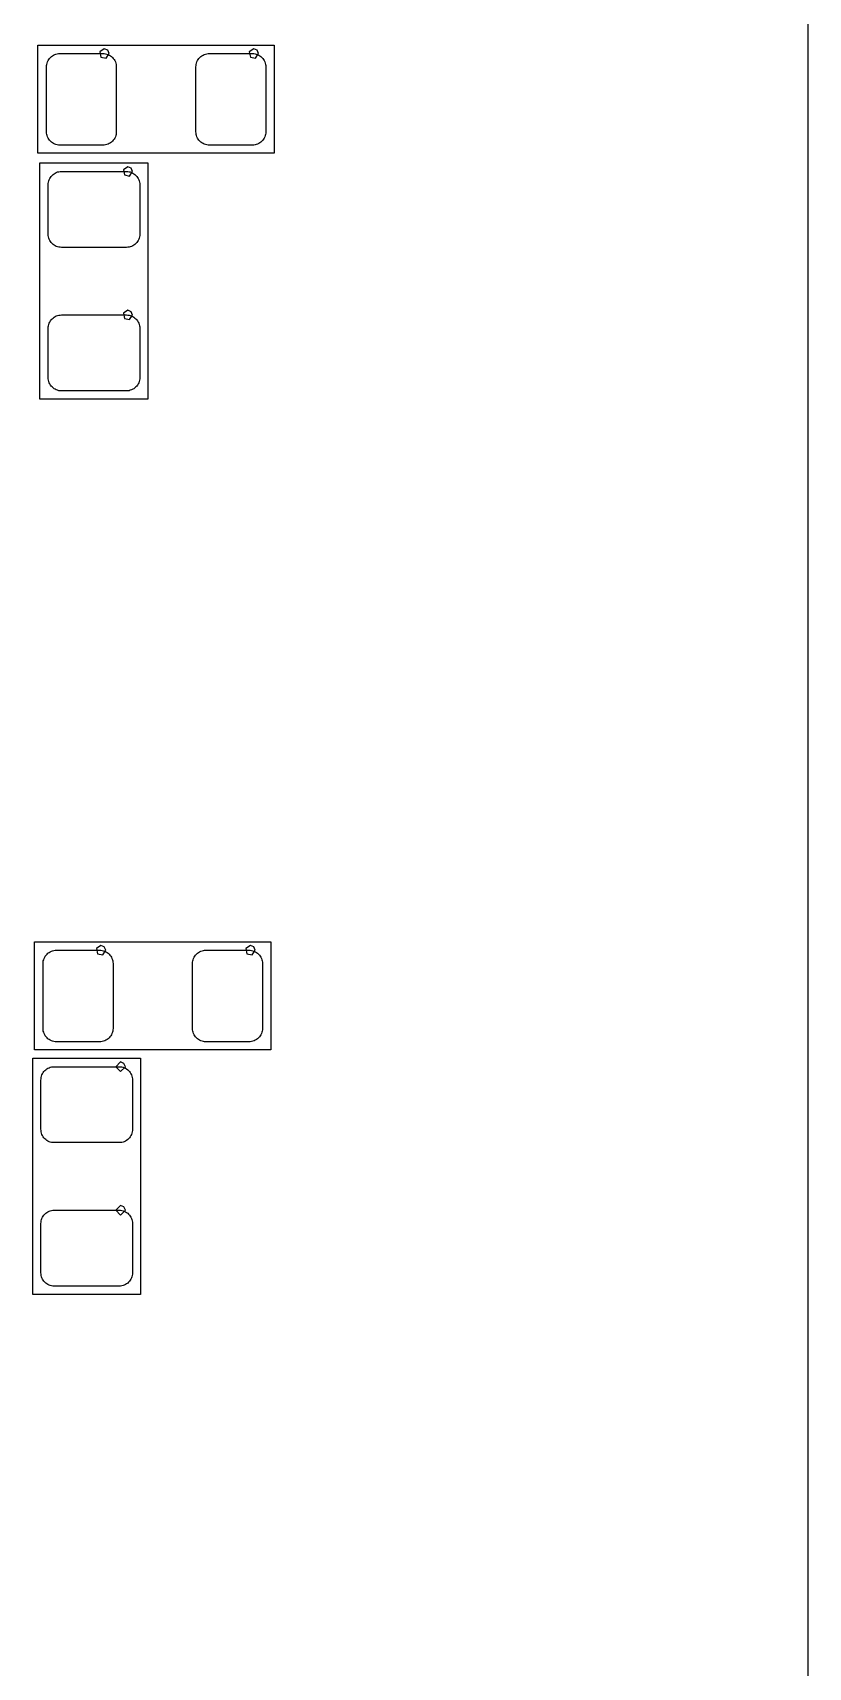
# Model space of a CAD drawing. Extents: x 114 to 258, y 8 to 198.
# Drawn here: x 240.46 to 256.55, y 101.99 to 135.88 of the extents above; entities that cross this region are included whole.
import ezdxf

# ---------------------------------------------------------------- set-up
doc = ezdxf.new("R2010")
doc.units = 0

msp = doc.modelspace()

# ---------------------------------------------------------------- linework, layer by layer
at = {"layer": 'Layer 1', "color": 7}
for points in [[(256.54762, 99.8091), (256.54762, 187.80994)], [(240.56848, 133.38028), (240.56848, 135.62056)], [(240.56848, 135.62056), (245.46814, 135.62056)], [(245.46814, 135.62056), (245.46814, 133.38028)], [(240.74628, 135.19638), (240.75136, 135.22178)], [(240.75136, 135.22178), (240.75644, 135.24972)], [(240.75644, 135.24972), (240.7666, 135.27512)], [(240.7666, 135.27512), (240.7793, 135.30052)], [(240.7793, 135.30052), (240.792, 135.32338)], [(240.792, 135.32338), (240.80724, 135.34624)], [(240.80724, 135.34624), (240.82756, 135.36656)], [(240.82756, 135.36656), (240.84788, 135.38434)], [(240.84788, 135.38434), (240.8682, 135.39958)], [(240.8682, 135.39958), (240.8936, 135.41482)], [(240.8936, 135.41482), (240.91646, 135.42498)], [(240.91646, 135.42498), (240.94186, 135.43514)], [(240.94186, 135.43514), (240.9698, 135.44276)], [(240.9698, 135.44276), (240.99774, 135.4453)], [(240.99774, 135.4453), (241.02314, 135.44784)], [(241.02314, 135.44784), (241.91722, 135.44784)], [(241.944652, 135.544792), (241.852264, 135.48306), (241.873941, 135.374081), (241.98292, 135.352404), (242.044652, 135.444792), (242.015363, 135.515503), (241.944652, 135.544792), (241.944652, 135.544792)], [(241.91722, 135.44784), (241.94262, 135.4453)], [(241.94262, 135.4453), (241.97056, 135.44276)], [(241.97056, 135.44276), (241.9985, 135.43514)], [(241.9985, 135.43514), (242.0239, 135.42498)], [(242.0239, 135.42498), (242.04676, 135.41482)], [(242.04676, 135.41482), (242.07216, 135.39958)], [(242.07216, 135.39958), (242.09248, 135.38434)], [(242.09248, 135.38434), (242.1128, 135.36656)], [(242.1128, 135.36656), (242.13058, 135.34624)], [(242.13058, 135.34624), (242.14836, 135.32338)], [(242.14836, 135.32338), (242.16106, 135.30052)], [(242.16106, 135.30052), (242.17376, 135.27512)], [(242.17376, 135.27512), (242.18392, 135.24972)], [(242.18392, 135.24972), (242.189, 135.22178)], [(242.189, 135.22178), (242.19408, 135.19638)], [(243.84762, 135.19638), (243.85016, 135.22178)], [(243.85016, 135.22178), (243.85778, 135.24972)], [(243.85778, 135.24972), (243.8654, 135.27512)], [(243.8654, 135.27512), (243.8781, 135.30052)], [(243.8781, 135.30052), (243.89334, 135.32338)], [(243.89334, 135.32338), (243.90858, 135.34624)], [(243.90858, 135.34624), (243.92636, 135.36656)], [(243.92636, 135.36656), (243.94668, 135.38434)], [(243.94668, 135.38434), (243.96954, 135.39958)], [(243.96954, 135.39958), (243.9924, 135.41482)], [(243.9924, 135.41482), (244.0178, 135.42498)], [(244.0178, 135.42498), (244.0432, 135.43514)], [(244.0432, 135.43514), (244.0686, 135.44276)], [(244.0686, 135.44276), (244.09654, 135.4453)], [(244.09654, 135.4453), (244.12448, 135.44784)], [(244.12448, 135.44784), (245.01602, 135.44784)], [(245.044722, 135.544792), (244.952334, 135.48306), (244.974011, 135.374081), (245.08299, 135.352404), (245.144722, 135.444792), (245.115433, 135.515503), (245.044722, 135.544792), (245.044722, 135.544792)], [(245.01602, 135.44784), (245.04396, 135.4453)], [(245.04396, 135.4453), (245.0719, 135.44276)], [(245.0719, 135.44276), (245.0973, 135.43514)], [(245.0973, 135.43514), (245.1227, 135.42498)], [(245.1227, 135.42498), (245.1481, 135.41482)], [(245.1481, 135.41482), (245.17096, 135.39958)], [(245.17096, 135.39958), (245.19382, 135.38434)], [(245.19382, 135.38434), (245.21414, 135.36656)], [(245.21414, 135.36656), (245.23192, 135.34624)], [(245.23192, 135.34624), (245.24716, 135.32338)], [(245.24716, 135.32338), (245.2624, 135.30052)], [(245.2624, 135.30052), (245.2751, 135.27512)], [(245.2751, 135.27512), (245.28272, 135.24972)], [(245.28272, 135.24972), (245.29034, 135.22178)], [(245.29034, 135.22178), (245.29288, 135.19638)], [(240.74628, 135.16844), (240.74628, 135.19638)], [(240.74628, 133.82732), (240.74628, 135.16844)], [(242.19408, 135.19638), (242.19408, 135.16844)], [(242.19408, 135.16844), (242.19408, 133.82732)], [(243.84508, 135.16844), (243.84762, 135.19638)], [(243.84508, 133.82732), (243.84508, 135.16844)], [(245.29288, 135.19638), (245.29542, 135.16844)], [(245.29542, 135.16844), (245.29542, 133.82732)], [(240.74628, 133.79938), (240.74628, 133.82732)], [(240.75136, 133.77144), (240.74628, 133.79938)], [(240.75644, 133.74604), (240.75136, 133.77144)], [(240.7666, 133.72064), (240.75644, 133.74604)], [(240.7793, 133.69524), (240.7666, 133.72064)], [(240.792, 133.67238), (240.7793, 133.69524)], [(240.80724, 133.64952), (240.792, 133.67238)], [(240.82756, 133.6292), (240.80724, 133.64952)], [(240.84788, 133.61142), (240.82756, 133.6292)], [(240.8682, 133.59364), (240.84788, 133.61142)], [(240.8936, 133.58094), (240.8682, 133.59364)], [(240.91646, 133.56824), (240.8936, 133.58094)], [(240.94186, 133.56062), (240.91646, 133.56824)], [(240.9698, 133.553), (240.94186, 133.56062)], [(240.99774, 133.54792), (240.9698, 133.553)], [(241.02314, 133.54792), (240.99774, 133.54792)], [(241.91722, 133.54792), (241.02314, 133.54792)], [(241.94262, 133.54792), (241.91722, 133.54792)], [(241.97056, 133.553), (241.94262, 133.54792)], [(241.9985, 133.56062), (241.97056, 133.553)], [(242.0239, 133.56824), (241.9985, 133.56062)], [(242.04676, 133.58094), (242.0239, 133.56824)], [(242.07216, 133.59364), (242.04676, 133.58094)], [(242.09248, 133.61142), (242.07216, 133.59364)], [(242.1128, 133.6292), (242.09248, 133.61142)], [(242.13058, 133.64952), (242.1128, 133.6292)], [(242.14836, 133.67238), (242.13058, 133.64952)], [(242.16106, 133.69524), (242.14836, 133.67238)], [(242.17376, 133.72064), (242.16106, 133.69524)], [(242.18392, 133.74604), (242.17376, 133.72064)], [(242.189, 133.77144), (242.18392, 133.74604)], [(242.19408, 133.79938), (242.189, 133.77144)], [(242.19408, 133.82732), (242.19408, 133.79938)], [(243.84762, 133.79938), (243.84508, 133.82732)], [(243.85016, 133.77144), (243.84762, 133.79938)], [(243.85778, 133.74604), (243.85016, 133.77144)], [(243.8654, 133.72064), (243.85778, 133.74604)], [(243.8781, 133.69524), (243.8654, 133.72064)], [(243.89334, 133.67238), (243.8781, 133.69524)], [(243.90858, 133.64952), (243.89334, 133.67238)], [(243.92636, 133.6292), (243.90858, 133.64952)], [(243.94668, 133.61142), (243.92636, 133.6292)], [(243.96954, 133.59364), (243.94668, 133.61142)], [(243.9924, 133.58094), (243.96954, 133.59364)], [(244.0178, 133.56824), (243.9924, 133.58094)], [(244.0432, 133.56062), (244.0178, 133.56824)], [(244.0686, 133.553), (244.0432, 133.56062)], [(244.09654, 133.54792), (244.0686, 133.553)], [(244.12448, 133.54792), (244.09654, 133.54792)], [(245.01602, 133.54792), (244.12448, 133.54792)], [(245.04396, 133.54792), (245.01602, 133.54792)], [(245.0719, 133.553), (245.04396, 133.54792)], [(245.0973, 133.56062), (245.0719, 133.553)], [(245.1227, 133.56824), (245.0973, 133.56062)], [(245.1481, 133.58094), (245.1227, 133.56824)], [(245.17096, 133.59364), (245.1481, 133.58094)], [(245.19382, 133.61142), (245.17096, 133.59364)], [(245.21414, 133.6292), (245.19382, 133.61142)], [(245.23192, 133.64952), (245.21414, 133.6292)], [(245.24716, 133.67238), (245.23192, 133.64952)], [(245.2624, 133.69524), (245.24716, 133.67238)], [(245.2751, 133.72064), (245.2624, 133.69524)], [(245.28272, 133.74604), (245.2751, 133.72064)], [(245.29034, 133.77144), (245.28272, 133.74604)], [(245.29288, 133.79938), (245.29034, 133.77144)], [(245.29542, 133.82732), (245.29288, 133.79938)], [(245.46814, 133.38028), (240.56848, 133.38028)], [(240.60912, 133.17962), (242.8494, 133.17962)], [(240.60912, 128.27996), (240.60912, 133.17962)], [(240.80216, 132.83164), (240.81232, 132.85704)], [(240.81232, 132.85704), (240.82756, 132.8799)], [(240.82756, 132.8799), (240.8428, 132.90022)], [(240.8428, 132.90022), (240.86058, 132.92054)], [(240.86058, 132.92054), (240.8809, 132.94086)], [(240.8809, 132.94086), (240.90376, 132.9561)], [(240.90376, 132.9561), (240.92662, 132.9688)], [(240.92662, 132.9688), (240.94948, 132.9815)], [(240.94948, 132.9815), (240.97742, 132.99166)], [(240.97742, 132.99166), (241.00282, 132.99674)], [(241.00282, 132.99674), (241.02822, 133.00182)], [(241.02822, 133.00182), (241.05616, 133.00182)], [(241.05616, 133.00182), (242.4049, 133.00182)], [(242.432078, 133.100042), (242.33969, 133.03831), (242.361367, 132.929331), (242.470346, 132.907654), (242.532078, 133.000042), (242.502789, 133.070753), (242.432078, 133.100042), (242.432078, 133.100042)], [(242.4049, 133.00182), (242.4303, 133.00182)], [(242.4303, 133.00182), (242.45824, 132.99674)], [(242.45824, 132.99674), (242.48364, 132.99166)], [(242.48364, 132.99166), (242.50904, 132.9815)], [(242.50904, 132.9815), (242.53444, 132.9688)], [(242.53444, 132.9688), (242.5573, 132.9561)], [(242.5573, 132.9561), (242.58016, 132.94086)], [(242.58016, 132.94086), (242.59794, 132.92054)], [(242.59794, 132.92054), (242.61826, 132.90022)], [(242.61826, 132.90022), (242.6335, 132.8799)], [(242.6335, 132.8799), (242.64874, 132.85704)], [(242.64874, 132.85704), (242.6589, 132.83164)], [(242.8494, 133.17962), (242.8494, 128.27996)], [(240.7793, 132.72496), (240.78184, 132.7529)], [(240.7793, 131.70388), (240.7793, 132.72496)], [(240.78184, 132.7529), (240.78438, 132.78084)], [(240.78438, 132.78084), (240.792, 132.80624)], [(240.792, 132.80624), (240.80216, 132.83164)], [(242.6589, 132.83164), (242.66906, 132.80624)], [(242.66906, 132.80624), (242.67414, 132.78084)], [(242.67414, 132.78084), (242.67922, 132.7529)], [(242.67922, 132.7529), (242.67922, 132.72496)], [(242.67922, 132.72496), (242.67922, 131.70388)], [(240.78184, 131.67594), (240.7793, 131.70388)], [(240.78438, 131.65054), (240.78184, 131.67594)], [(240.792, 131.6226), (240.78438, 131.65054)], [(240.80216, 131.5972), (240.792, 131.6226)], [(240.81232, 131.57434), (240.80216, 131.5972)], [(240.82756, 131.54894), (240.81232, 131.57434)], [(240.8428, 131.52862), (240.82756, 131.54894)], [(240.86058, 131.5083), (240.8428, 131.52862)], [(240.8809, 131.49052), (240.86058, 131.5083)], [(242.59794, 131.5083), (242.58016, 131.49052)], [(242.61826, 131.52862), (242.59794, 131.5083)], [(242.6335, 131.54894), (242.61826, 131.52862)], [(242.64874, 131.57434), (242.6335, 131.54894)], [(242.6589, 131.5972), (242.64874, 131.57434)], [(242.66906, 131.6226), (242.6589, 131.5972)], [(242.67414, 131.65054), (242.66906, 131.6226)], [(242.67922, 131.67594), (242.67414, 131.65054)], [(242.67922, 131.70388), (242.67922, 131.67594)], [(240.90376, 131.47274), (240.8809, 131.49052)], [(240.92662, 131.46004), (240.90376, 131.47274)], [(240.94948, 131.44734), (240.92662, 131.46004)], [(240.97742, 131.43972), (240.94948, 131.44734)], [(241.00282, 131.4321), (240.97742, 131.43972)], [(241.02822, 131.42956), (241.00282, 131.4321)], [(241.05616, 131.42702), (241.02822, 131.42956)], [(242.4049, 131.42702), (241.05616, 131.42702)], [(242.4303, 131.42956), (242.4049, 131.42702)], [(242.45824, 131.4321), (242.4303, 131.42956)], [(242.48364, 131.43972), (242.45824, 131.4321)], [(242.50904, 131.44734), (242.48364, 131.43972)], [(242.53444, 131.46004), (242.50904, 131.44734)], [(242.5573, 131.47274), (242.53444, 131.46004)], [(242.58016, 131.49052), (242.5573, 131.47274)], [(240.78184, 129.77856), (240.78438, 129.80396)], [(240.78438, 129.80396), (240.792, 129.8319)], [(240.792, 129.8319), (240.80216, 129.8573)], [(240.80216, 129.8573), (240.81232, 129.88016)], [(240.81232, 129.88016), (240.82756, 129.90556)], [(240.82756, 129.90556), (240.8428, 129.92588)], [(240.8428, 129.92588), (240.86058, 129.9462)], [(240.86058, 129.9462), (240.8809, 129.96398)], [(240.8809, 129.96398), (240.90376, 129.98176)], [(240.90376, 129.98176), (240.92662, 129.99446)], [(240.92662, 129.99446), (240.94948, 130.00716)], [(240.94948, 130.00716), (240.97742, 130.01478)], [(240.97742, 130.01478), (241.00282, 130.0224)], [(241.00282, 130.0224), (241.02822, 130.02494)], [(241.02822, 130.02494), (241.05616, 130.02748)], [(241.05616, 130.02748), (242.4049, 130.02748)], [(242.432078, 130.12494), (242.33969, 130.063208), (242.361367, 129.954229), (242.470346, 129.932552), (242.532078, 130.02494), (242.502789, 130.095651), (242.432078, 130.12494), (242.432078, 130.12494)], [(242.4049, 130.02748), (242.4303, 130.02494)], [(242.4303, 130.02494), (242.45824, 130.0224)], [(242.45824, 130.0224), (242.48364, 130.01478)], [(242.48364, 130.01478), (242.50904, 130.00716)], [(242.50904, 130.00716), (242.53444, 129.99446)], [(242.53444, 129.99446), (242.5573, 129.98176)], [(242.5573, 129.98176), (242.58016, 129.96398)], [(242.58016, 129.96398), (242.59794, 129.9462)], [(242.59794, 129.9462), (242.61826, 129.92588)], [(242.61826, 129.92588), (242.6335, 129.90556)], [(242.6335, 129.90556), (242.64874, 129.88016)], [(242.64874, 129.88016), (242.6589, 129.8573)], [(242.6589, 129.8573), (242.66906, 129.8319)], [(242.66906, 129.8319), (242.67414, 129.80396)], [(242.67414, 129.80396), (242.67922, 129.77856)], [(240.7793, 129.75062), (240.78184, 129.77856)], [(240.7793, 128.72954), (240.7793, 129.75062)], [(242.67922, 129.77856), (242.67922, 129.75062)], [(242.67922, 129.75062), (242.67922, 128.72954)], [(240.78184, 128.7016), (240.7793, 128.72954)], [(240.78438, 128.67366), (240.78184, 128.7016)], [(240.792, 128.64826), (240.78438, 128.67366)], [(240.80216, 128.62286), (240.792, 128.64826)], [(240.81232, 128.59746), (240.80216, 128.62286)], [(240.82756, 128.5746), (240.81232, 128.59746)], [(240.8428, 128.55428), (240.82756, 128.5746)], [(240.86058, 128.53396), (240.8428, 128.55428)], [(240.8809, 128.51618), (240.86058, 128.53396)], [(240.90376, 128.4984), (240.8809, 128.51618)], [(240.92662, 128.4857), (240.90376, 128.4984)], [(240.94948, 128.473), (240.92662, 128.4857)], [(240.97742, 128.46538), (240.94948, 128.473)], [(241.00282, 128.45776), (240.97742, 128.46538)], [(241.02822, 128.45268), (241.00282, 128.45776)], [(241.05616, 128.45268), (241.02822, 128.45268)], [(242.4049, 128.45268), (241.05616, 128.45268)], [(242.4303, 128.45268), (242.4049, 128.45268)], [(242.45824, 128.45776), (242.4303, 128.45268)], [(242.48364, 128.46538), (242.45824, 128.45776)], [(242.50904, 128.473), (242.48364, 128.46538)], [(242.53444, 128.4857), (242.50904, 128.473)], [(242.5573, 128.4984), (242.53444, 128.4857)], [(242.58016, 128.51618), (242.5573, 128.4984)], [(242.59794, 128.53396), (242.58016, 128.51618)], [(242.61826, 128.55428), (242.59794, 128.53396)], [(242.6335, 128.5746), (242.61826, 128.55428)], [(242.64874, 128.59746), (242.6335, 128.5746)], [(242.6589, 128.62286), (242.64874, 128.59746)], [(242.66906, 128.64826), (242.6589, 128.62286)], [(242.67414, 128.67366), (242.66906, 128.64826)], [(242.67922, 128.7016), (242.67414, 128.67366)], [(242.67922, 128.72954), (242.67922, 128.7016)], [(242.8494, 128.27996), (240.60912, 128.27996)], [(240.49736, 114.79002), (240.49736, 117.0303)], [(240.49736, 117.0303), (245.39702, 117.0303)], [(241.874802, 116.95504), (241.782414, 116.893308), (241.804091, 116.784329), (241.91307, 116.762652), (241.974802, 116.85504), (241.945513, 116.925751), (241.874802, 116.95504), (241.874802, 116.95504)], [(244.974872, 116.95504), (244.882484, 116.893308), (244.904161, 116.784329), (245.01314, 116.762652), (245.074872, 116.85504), (245.045583, 116.925751), (244.974872, 116.95504), (244.974872, 116.95504)], [(245.39702, 117.0303), (245.39702, 114.79002)], [(240.67516, 116.57818), (240.6777, 116.60612)], [(240.6777, 116.60612), (240.68024, 116.63406)], [(240.68024, 116.63406), (240.68786, 116.65946)], [(240.68786, 116.65946), (240.69548, 116.68486)], [(240.69548, 116.68486), (240.70818, 116.71026)], [(240.70818, 116.71026), (240.72088, 116.73312)], [(240.72088, 116.73312), (240.73866, 116.75598)], [(240.73866, 116.75598), (240.75644, 116.7763)], [(240.75644, 116.7763), (240.77676, 116.79408)], [(240.77676, 116.79408), (240.79962, 116.80932)], [(240.79962, 116.80932), (240.82248, 116.82456)], [(240.82248, 116.82456), (240.84788, 116.83726)], [(240.84788, 116.83726), (240.87328, 116.84488)], [(240.87328, 116.84488), (240.89868, 116.8525)], [(240.89868, 116.8525), (240.92662, 116.85504)], [(240.92662, 116.85504), (240.95456, 116.85758)], [(240.95456, 116.85758), (241.8461, 116.85758)], [(241.8461, 116.85758), (241.87404, 116.85504)], [(241.87404, 116.85504), (241.89944, 116.8525)], [(241.89944, 116.8525), (241.92738, 116.84488)], [(241.92738, 116.84488), (241.95278, 116.83726)], [(241.95278, 116.83726), (241.97818, 116.82456)], [(241.97818, 116.82456), (242.00104, 116.80932)], [(242.00104, 116.80932), (242.0239, 116.79408)], [(242.0239, 116.79408), (242.04422, 116.7763)], [(242.04422, 116.7763), (242.062, 116.75598)], [(242.062, 116.75598), (242.07724, 116.73312)], [(242.07724, 116.73312), (242.09248, 116.71026)], [(242.09248, 116.71026), (242.10264, 116.68486)], [(242.10264, 116.68486), (242.1128, 116.65946)], [(242.1128, 116.65946), (242.12042, 116.63406)], [(242.12042, 116.63406), (242.12296, 116.60612)], [(242.12296, 116.60612), (242.1255, 116.57818)], [(243.77396, 116.57818), (243.7765, 116.60612)], [(243.7765, 116.60612), (243.78158, 116.63406)], [(243.78158, 116.63406), (243.78666, 116.65946)], [(243.78666, 116.65946), (243.79682, 116.68486)], [(243.79682, 116.68486), (243.80698, 116.71026)], [(243.80698, 116.71026), (243.82222, 116.73312)], [(243.82222, 116.73312), (243.83746, 116.75598)], [(243.83746, 116.75598), (243.85778, 116.7763)], [(243.85778, 116.7763), (243.8781, 116.79408)], [(243.8781, 116.79408), (243.89842, 116.80932)], [(243.89842, 116.80932), (243.92128, 116.82456)], [(243.92128, 116.82456), (243.94668, 116.83726)], [(243.94668, 116.83726), (243.97208, 116.84488)], [(243.97208, 116.84488), (244.00002, 116.8525)], [(244.00002, 116.8525), (244.02542, 116.85504)], [(244.02542, 116.85504), (244.05336, 116.85758)], [(244.05336, 116.85758), (244.94744, 116.85758)], [(244.94744, 116.85758), (244.97284, 116.85504)], [(244.97284, 116.85504), (245.00078, 116.8525)], [(245.00078, 116.8525), (245.02618, 116.84488)], [(245.02618, 116.84488), (245.05412, 116.83726)], [(245.05412, 116.83726), (245.07698, 116.82456)], [(245.07698, 116.82456), (245.10238, 116.80932)], [(245.10238, 116.80932), (245.1227, 116.79408)], [(245.1227, 116.79408), (245.14302, 116.7763)], [(245.14302, 116.7763), (245.1608, 116.75598)], [(245.1608, 116.75598), (245.17858, 116.73312)], [(245.17858, 116.73312), (245.19128, 116.71026)], [(245.19128, 116.71026), (245.20398, 116.68486)], [(245.20398, 116.68486), (245.21414, 116.65946)], [(245.21414, 116.65946), (245.21922, 116.63406)], [(245.21922, 116.63406), (245.2243, 116.60612)], [(245.2243, 116.60612), (245.2243, 116.57818)], [(240.67516, 115.23706), (240.67516, 116.57818)], [(242.1255, 116.57818), (242.1255, 115.23706)], [(243.77396, 115.23706), (243.77396, 116.57818)], [(245.2243, 116.57818), (245.2243, 115.23706)], [(240.6777, 115.20912), (240.67516, 115.23706)], [(242.1255, 115.23706), (242.12296, 115.20912)], [(243.7765, 115.20912), (243.77396, 115.23706)], [(245.2243, 115.23706), (245.2243, 115.20912)], [(240.68024, 115.18118), (240.6777, 115.20912)], [(240.68786, 115.15578), (240.68024, 115.18118)], [(240.69548, 115.13038), (240.68786, 115.15578)], [(240.70818, 115.10498), (240.69548, 115.13038)], [(240.72088, 115.08212), (240.70818, 115.10498)], [(240.73866, 115.05926), (240.72088, 115.08212)], [(240.75644, 115.03894), (240.73866, 115.05926)], [(240.77676, 115.02116), (240.75644, 115.03894)], [(240.79962, 115.00338), (240.77676, 115.02116)], [(240.82248, 114.99068), (240.79962, 115.00338)], [(240.84788, 114.97798), (240.82248, 114.99068)], [(240.87328, 114.97036), (240.84788, 114.97798)], [(240.89868, 114.96274), (240.87328, 114.97036)], [(240.92662, 114.95766), (240.89868, 114.96274)], [(240.95456, 114.95766), (240.92662, 114.95766)], [(241.8461, 114.95766), (240.95456, 114.95766)], [(241.87404, 114.95766), (241.8461, 114.95766)], [(241.89944, 114.96274), (241.87404, 114.95766)], [(241.92738, 114.97036), (241.89944, 114.96274)], [(241.95278, 114.97798), (241.92738, 114.97036)], [(241.97818, 114.99068), (241.95278, 114.97798)], [(242.00104, 115.00338), (241.97818, 114.99068)], [(242.0239, 115.02116), (242.00104, 115.00338)], [(242.04422, 115.03894), (242.0239, 115.02116)], [(242.062, 115.05926), (242.04422, 115.03894)], [(242.07724, 115.08212), (242.062, 115.05926)], [(242.09248, 115.10498), (242.07724, 115.08212)], [(242.10264, 115.13038), (242.09248, 115.10498)], [(242.1128, 115.15578), (242.10264, 115.13038)], [(242.12042, 115.18118), (242.1128, 115.15578)], [(242.12296, 115.20912), (242.12042, 115.18118)], [(243.78158, 115.18118), (243.7765, 115.20912)], [(243.78666, 115.15578), (243.78158, 115.18118)], [(243.79682, 115.13038), (243.78666, 115.15578)], [(243.80698, 115.10498), (243.79682, 115.13038)], [(243.82222, 115.08212), (243.80698, 115.10498)], [(243.83746, 115.05926), (243.82222, 115.08212)], [(243.85778, 115.03894), (243.83746, 115.05926)], [(243.8781, 115.02116), (243.85778, 115.03894)], [(243.89842, 115.00338), (243.8781, 115.02116)], [(243.92128, 114.99068), (243.89842, 115.00338)], [(243.94668, 114.97798), (243.92128, 114.99068)], [(243.97208, 114.97036), (243.94668, 114.97798)], [(244.00002, 114.96274), (243.97208, 114.97036)], [(244.02542, 114.95766), (244.00002, 114.96274)], [(244.05336, 114.95766), (244.02542, 114.95766)], [(244.94744, 114.95766), (244.05336, 114.95766)], [(244.97284, 114.95766), (244.94744, 114.95766)], [(245.00078, 114.96274), (244.97284, 114.95766)], [(245.02618, 114.97036), (245.00078, 114.96274)], [(245.05412, 114.97798), (245.02618, 114.97036)], [(245.07698, 114.99068), (245.05412, 114.97798)], [(245.10238, 115.00338), (245.07698, 114.99068)], [(245.1227, 115.02116), (245.10238, 115.00338)], [(245.14302, 115.03894), (245.1227, 115.02116)], [(245.1608, 115.05926), (245.14302, 115.03894)], [(245.17858, 115.08212), (245.1608, 115.05926)], [(245.19128, 115.10498), (245.17858, 115.08212)], [(245.20398, 115.13038), (245.19128, 115.10498)], [(245.21414, 115.15578), (245.20398, 115.13038)], [(245.21922, 115.18118), (245.21414, 115.15578)], [(245.2243, 115.20912), (245.21922, 115.18118)], [(240.45926, 109.72018), (240.45926, 114.61984)], [(240.45926, 114.61984), (242.697, 114.61984)], [(245.39702, 114.79002), (240.49736, 114.79002)], [(242.697, 114.61984), (242.697, 109.72018)], [(240.63198, 114.19312), (240.63452, 114.22106)], [(240.63452, 114.22106), (240.64214, 114.24646)], [(240.64214, 114.24646), (240.6523, 114.27186)], [(240.6523, 114.27186), (240.66246, 114.29726)], [(240.66246, 114.29726), (240.6777, 114.32012)], [(240.6777, 114.32012), (240.69294, 114.34044)], [(240.69294, 114.34044), (240.71072, 114.36076)], [(240.71072, 114.36076), (240.73104, 114.37854)], [(240.73104, 114.37854), (240.7539, 114.39632)], [(240.7539, 114.39632), (240.77676, 114.40902)], [(240.77676, 114.40902), (240.79962, 114.42172)], [(240.79962, 114.42172), (240.82502, 114.42934)], [(240.82502, 114.42934), (240.85296, 114.43696)], [(240.85296, 114.43696), (240.87836, 114.44204)], [(240.87836, 114.44204), (240.9063, 114.44204)], [(240.9063, 114.44204), (242.25504, 114.44204)], [(242.281964, 114.540008), (242.181964, 114.440008), (242.281964, 114.340008), (242.381964, 114.440008), (242.352675, 114.510719), (242.281964, 114.540008), (242.281964, 114.540008)], [(242.25504, 114.44204), (242.28044, 114.44204)], [(242.28044, 114.44204), (242.30838, 114.43696)], [(242.30838, 114.43696), (242.33378, 114.42934)], [(242.33378, 114.42934), (242.35918, 114.42172)], [(242.35918, 114.42172), (242.38458, 114.40902)], [(242.38458, 114.40902), (242.40744, 114.39632)], [(242.40744, 114.39632), (242.4303, 114.37854)], [(242.4303, 114.37854), (242.44808, 114.36076)], [(242.44808, 114.36076), (242.4684, 114.34044)], [(242.4684, 114.34044), (242.48364, 114.32012)], [(242.48364, 114.32012), (242.49634, 114.29726)], [(242.49634, 114.29726), (242.50904, 114.27186)], [(242.50904, 114.27186), (242.5192, 114.24646)], [(242.5192, 114.24646), (242.52428, 114.22106)], [(242.52428, 114.22106), (242.52936, 114.19312)], [(240.62944, 114.16518), (240.63198, 114.19312)], [(240.62944, 113.1441), (240.62944, 114.16518)], [(242.52936, 114.19312), (242.52936, 114.16518)], [(242.52936, 114.16518), (242.52936, 113.1441)], [(240.63198, 113.11616), (240.62944, 113.1441)], [(240.63452, 113.09076), (240.63198, 113.11616)], [(240.64214, 113.06282), (240.63452, 113.09076)], [(240.6523, 113.03742), (240.64214, 113.06282)], [(240.66246, 113.01456), (240.6523, 113.03742)], [(240.6777, 112.98916), (240.66246, 113.01456)], [(240.69294, 112.96884), (240.6777, 112.98916)], [(240.71072, 112.94852), (240.69294, 112.96884)], [(240.73104, 112.93074), (240.71072, 112.94852)], [(240.7539, 112.91296), (240.73104, 112.93074)], [(240.77676, 112.90026), (240.7539, 112.91296)], [(240.79962, 112.88756), (240.77676, 112.90026)], [(240.82502, 112.87994), (240.79962, 112.88756)], [(240.85296, 112.87232), (240.82502, 112.87994)], [(240.87836, 112.86978), (240.85296, 112.87232)], [(240.9063, 112.86724), (240.87836, 112.86978)], [(242.25504, 112.86724), (240.9063, 112.86724)], [(242.28044, 112.86978), (242.25504, 112.86724)], [(242.30838, 112.87232), (242.28044, 112.86978)], [(242.33378, 112.87994), (242.30838, 112.87232)], [(242.35918, 112.88756), (242.33378, 112.87994)], [(242.38458, 112.90026), (242.35918, 112.88756)], [(242.40744, 112.91296), (242.38458, 112.90026)], [(242.4303, 112.93074), (242.40744, 112.91296)], [(242.44808, 112.94852), (242.4303, 112.93074)], [(242.4684, 112.96884), (242.44808, 112.94852)], [(242.48364, 112.98916), (242.4684, 112.96884)], [(242.49634, 113.01456), (242.48364, 112.98916)], [(242.50904, 113.03742), (242.49634, 113.01456)], [(242.5192, 113.06282), (242.50904, 113.03742)], [(242.52428, 113.09076), (242.5192, 113.06282)], [(242.52936, 113.11616), (242.52428, 113.09076)], [(242.52936, 113.1441), (242.52936, 113.11616)], [(242.281964, 111.564906), (242.181964, 111.464906), (242.281964, 111.364906), (242.381964, 111.464906), (242.352675, 111.535617), (242.281964, 111.564906), (242.281964, 111.564906)], [(240.62944, 111.19084), (240.63198, 111.21878)], [(240.62944, 110.16976), (240.62944, 111.19084)], [(240.63198, 111.21878), (240.63452, 111.24418)], [(240.63452, 111.24418), (240.64214, 111.27212)], [(240.64214, 111.27212), (240.6523, 111.29752)], [(240.6523, 111.29752), (240.66246, 111.32038)], [(240.66246, 111.32038), (240.6777, 111.34578)], [(240.6777, 111.34578), (240.69294, 111.3661)], [(240.69294, 111.3661), (240.71072, 111.38642)], [(240.71072, 111.38642), (240.73104, 111.4042)], [(240.73104, 111.4042), (240.7539, 111.42198)], [(240.7539, 111.42198), (240.77676, 111.43468)], [(240.77676, 111.43468), (240.79962, 111.44738)], [(240.79962, 111.44738), (240.82502, 111.455)], [(240.82502, 111.455), (240.85296, 111.46262)], [(240.85296, 111.46262), (240.87836, 111.46516)], [(240.87836, 111.46516), (240.9063, 111.4677)], [(240.9063, 111.4677), (242.25504, 111.4677)], [(242.25504, 111.4677), (242.28044, 111.46516)], [(242.28044, 111.46516), (242.30838, 111.46262)], [(242.30838, 111.46262), (242.33378, 111.455)], [(242.33378, 111.455), (242.35918, 111.44738)], [(242.35918, 111.44738), (242.38458, 111.43468)], [(242.38458, 111.43468), (242.40744, 111.42198)], [(242.40744, 111.42198), (242.4303, 111.4042)], [(242.4303, 111.4042), (242.44808, 111.38642)], [(242.44808, 111.38642), (242.4684, 111.3661)], [(242.4684, 111.3661), (242.48364, 111.34578)], [(242.48364, 111.34578), (242.49634, 111.32038)], [(242.49634, 111.32038), (242.50904, 111.29752)], [(242.50904, 111.29752), (242.5192, 111.27212)], [(242.5192, 111.27212), (242.52428, 111.24418)], [(242.52428, 111.24418), (242.52936, 111.21878)], [(242.52936, 111.21878), (242.52936, 111.19084)], [(242.52936, 111.19084), (242.52936, 110.16976)], [(240.63198, 110.14182), (240.62944, 110.16976)], [(242.52936, 110.16976), (242.52936, 110.14182)], [(240.63452, 110.11388), (240.63198, 110.14182)], [(240.64214, 110.08848), (240.63452, 110.11388)], [(240.6523, 110.06308), (240.64214, 110.08848)], [(240.66246, 110.03768), (240.6523, 110.06308)], [(240.6777, 110.01482), (240.66246, 110.03768)], [(240.69294, 109.9945), (240.6777, 110.01482)], [(240.71072, 109.97418), (240.69294, 109.9945)], [(240.73104, 109.95386), (240.71072, 109.97418)], [(240.7539, 109.93862), (240.73104, 109.95386)], [(240.77676, 109.92592), (240.7539, 109.93862)], [(240.79962, 109.91322), (240.77676, 109.92592)], [(240.82502, 109.90306), (240.79962, 109.91322)], [(240.85296, 109.89798), (240.82502, 109.90306)], [(240.87836, 109.8929), (240.85296, 109.89798)], [(240.9063, 109.8929), (240.87836, 109.8929)], [(242.25504, 109.8929), (240.9063, 109.8929)], [(242.28044, 109.8929), (242.25504, 109.8929)], [(242.30838, 109.89798), (242.28044, 109.8929)], [(242.33378, 109.90306), (242.30838, 109.89798)], [(242.35918, 109.91322), (242.33378, 109.90306)], [(242.38458, 109.92592), (242.35918, 109.91322)], [(242.40744, 109.93862), (242.38458, 109.92592)], [(242.4303, 109.95386), (242.40744, 109.93862)], [(242.44808, 109.97418), (242.4303, 109.95386)], [(242.4684, 109.9945), (242.44808, 109.97418)], [(242.48364, 110.01482), (242.4684, 109.9945)], [(242.49634, 110.03768), (242.48364, 110.01482)], [(242.50904, 110.06308), (242.49634, 110.03768)], [(242.5192, 110.08848), (242.50904, 110.06308)], [(242.52428, 110.11388), (242.5192, 110.08848)], [(242.52936, 110.14182), (242.52428, 110.11388)], [(242.697, 109.72018), (240.45926, 109.72018)]]:
    msp.add_lwpolyline(points, dxfattribs=at)

doc.saveas('drawing.dxf')
